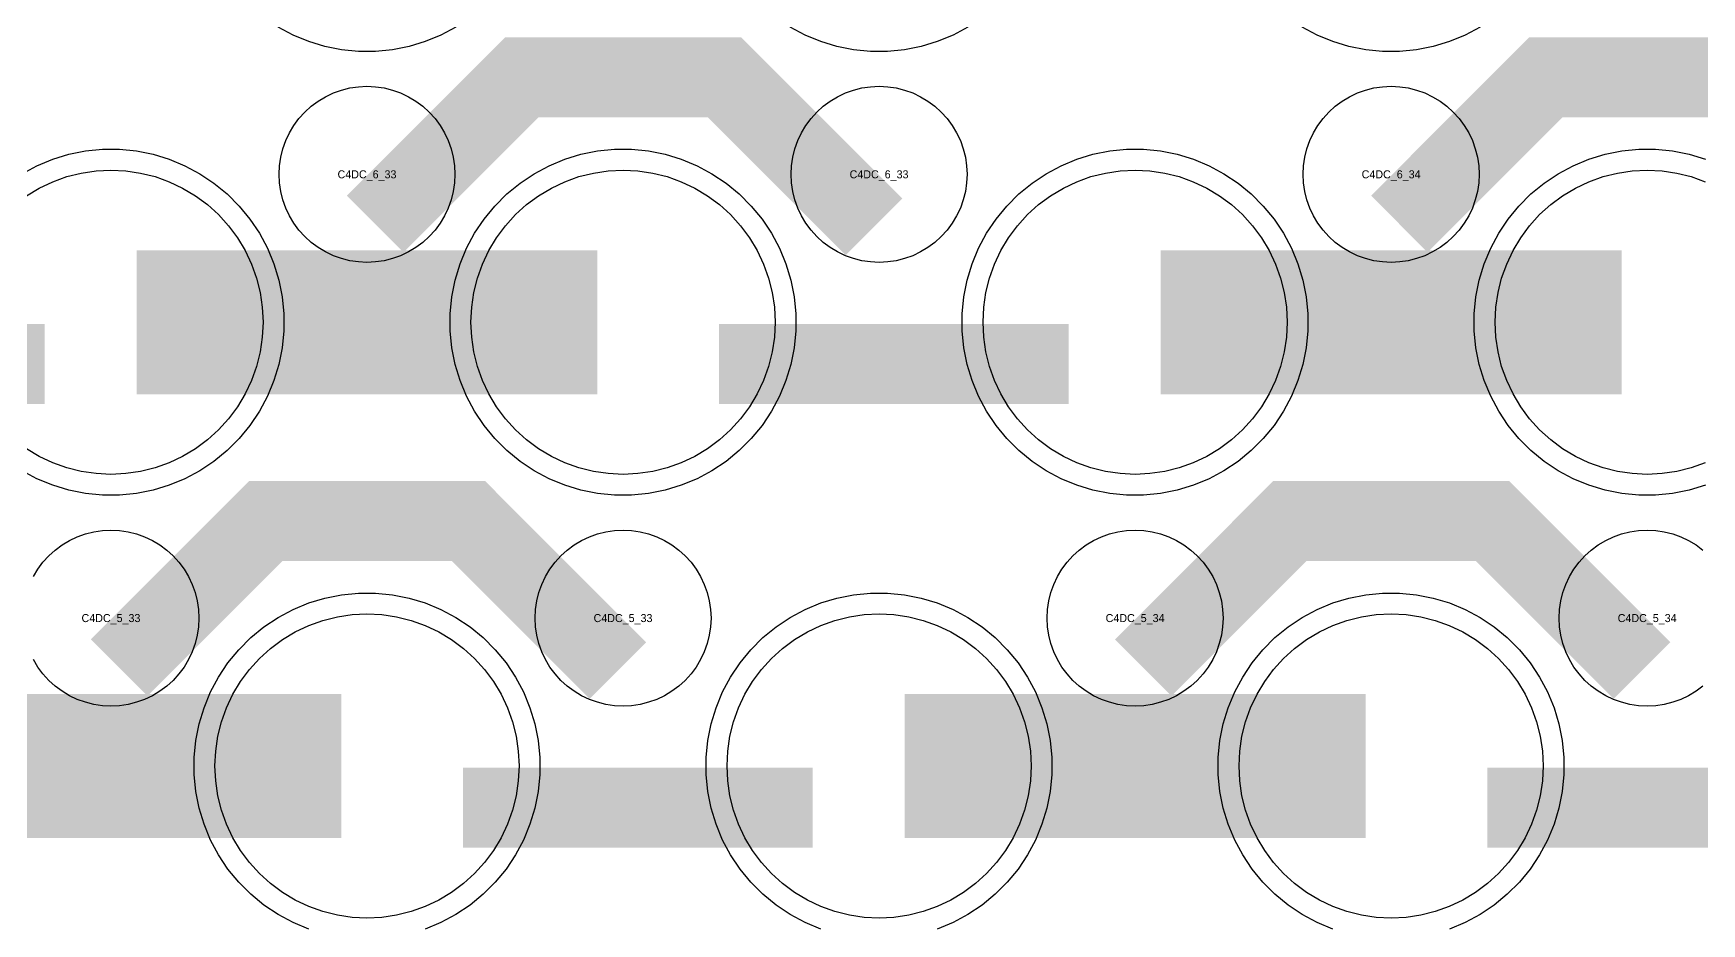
# Model space of a CAD drawing. Extents: x -11880 to 11880, y -14992 to 14992.
# Drawn here: x -1464 to -943, y -14196 to -13918 of the extents above; entities that cross this region are included whole.
import ezdxf
from ezdxf.enums import TextEntityAlignment as Align

# ---------------------------------------------------------------- set-up
doc = ezdxf.new("R2010")
doc.units = 0
doc.header["$MEASUREMENT"] = 0
for name, color, linetype in [('GDS_775_DT_237', 138, 'CONTINUOUS'), ('RDL1_FS', 34, 'CONTINUOUS'), ('RDL_BS', 160, 'CONTINUOUS')]:
    doc.layers.add(name, color=color, linetype=linetype)

msp = doc.modelspace()

# ---------------------------------------------------------------- linework, layer by layer
at = {"layer": 'RDL1_FS', "color": 241, "true_color": 0xf7abae}
for points in [[(-1466.395, -13968.678), (-1462.395, -13966.28), (-1458.181, -13964.288), (-1453.791, -13962.716), (-1449.268, -13961.584), (-1444.657, -13960.9), (-1440, -13960.671), (-1435.343, -13960.9), (-1430.732, -13961.584), (-1426.209, -13962.716), (-1421.819, -13964.288), (-1417.605, -13966.28), (-1413.605, -13968.678), (-1409.86, -13971.456), (-1406.406, -13974.586), (-1403.276, -13978.04), (-1400.498, -13981.785), (-1398.1, -13985.785), (-1396.108, -13989.999), (-1394.536, -13994.389), (-1393.404, -13998.912), (-1392.72, -14003.523), (-1392.491, -14008.18), (-1392.72, -14012.837), (-1393.404, -14017.448), (-1394.536, -14021.971), (-1396.108, -14026.361), (-1398.1, -14030.575), (-1400.498, -14034.575), (-1403.276, -14038.32), (-1406.406, -14041.774), (-1409.86, -14044.904), (-1413.605, -14047.682), (-1417.605, -14050.08), (-1421.819, -14052.072), (-1426.209, -14053.644), (-1430.732, -14054.776), (-1435.343, -14055.46), (-1440, -14055.689), (-1444.657, -14055.46), (-1449.268, -14054.776), (-1453.791, -14053.644), (-1458.181, -14052.072), (-1462.395, -14050.08), (-1466.395, -14047.682)], [(-941.819, -14052.072), (-946.209, -14053.644), (-950.732, -14054.776), (-955.343, -14055.46), (-960, -14055.689), (-964.657, -14055.46), (-969.268, -14054.776), (-973.791, -14053.644), (-978.181, -14052.072), (-982.395, -14050.08), (-986.395, -14047.682), (-990.14, -14044.904), (-993.594, -14041.774), (-996.724, -14038.32), (-999.502, -14034.575), (-1001.9, -14030.575), (-1003.892, -14026.361), (-1005.464, -14021.971), (-1006.596, -14017.448), (-1007.28, -14012.837), (-1007.509, -14008.18), (-1007.28, -14003.523), (-1006.596, -13998.912), (-1005.464, -13994.389), (-1003.892, -13989.999), (-1001.9, -13985.785), (-999.502, -13981.785), (-996.724, -13978.04), (-993.594, -13974.586), (-990.14, -13971.456), (-986.395, -13968.678), (-982.395, -13966.28), (-978.181, -13964.288), (-973.791, -13962.716), (-969.268, -13961.584), (-964.657, -13960.9), (-960, -13960.671), (-955.343, -13960.9), (-950.732, -13961.584), (-946.209, -13962.716), (-941.819, -13964.288)]]:
    msp.add_lwpolyline(points, dxfattribs=at)
for points in [[(-1280, -14055.689), (-1284.657, -14055.46), (-1289.268, -14054.776), (-1293.791, -14053.644), (-1298.181, -14052.072), (-1302.395, -14050.08), (-1306.395, -14047.682), (-1310.14, -14044.904), (-1313.594, -14041.774), (-1316.724, -14038.32), (-1319.502, -14034.575), (-1321.9, -14030.575), (-1323.892, -14026.361), (-1325.464, -14021.971), (-1326.596, -14017.448), (-1327.28, -14012.837), (-1327.509, -14008.18), (-1327.28, -14003.523), (-1326.596, -13998.912), (-1325.464, -13994.389), (-1323.892, -13989.999), (-1321.9, -13985.785), (-1319.502, -13981.785), (-1316.724, -13978.04), (-1313.594, -13974.586), (-1310.14, -13971.456), (-1306.395, -13968.678), (-1302.395, -13966.28), (-1298.181, -13964.288), (-1293.791, -13962.716), (-1289.268, -13961.584), (-1284.657, -13960.9), (-1280, -13960.671), (-1275.343, -13960.9), (-1270.732, -13961.584), (-1266.209, -13962.716), (-1261.819, -13964.288), (-1257.605, -13966.28), (-1253.605, -13968.678), (-1249.86, -13971.456), (-1246.406, -13974.586), (-1243.276, -13978.04), (-1240.498, -13981.785), (-1238.1, -13985.785), (-1236.108, -13989.999), (-1234.536, -13994.389), (-1233.404, -13998.912), (-1232.72, -14003.523), (-1232.491, -14008.18), (-1232.72, -14012.837), (-1233.404, -14017.448), (-1234.536, -14021.971), (-1236.108, -14026.361), (-1238.1, -14030.575), (-1240.498, -14034.575), (-1243.276, -14038.32), (-1246.406, -14041.774), (-1249.86, -14044.904), (-1253.605, -14047.682), (-1257.605, -14050.08), (-1261.819, -14052.072), (-1266.209, -14053.644), (-1270.732, -14054.776), (-1275.343, -14055.46)], [(-1120, -14055.689), (-1124.657, -14055.46), (-1129.268, -14054.776), (-1133.791, -14053.644), (-1138.181, -14052.072), (-1142.395, -14050.08), (-1146.395, -14047.682), (-1150.14, -14044.904), (-1153.594, -14041.774), (-1156.724, -14038.32), (-1159.502, -14034.575), (-1161.9, -14030.575), (-1163.892, -14026.361), (-1165.464, -14021.971), (-1166.596, -14017.448), (-1167.28, -14012.837), (-1167.509, -14008.18), (-1167.28, -14003.523), (-1166.596, -13998.912), (-1165.464, -13994.389), (-1163.892, -13989.999), (-1161.9, -13985.785), (-1159.502, -13981.785), (-1156.724, -13978.04), (-1153.594, -13974.586), (-1150.14, -13971.456), (-1146.395, -13968.678), (-1142.395, -13966.28), (-1138.181, -13964.288), (-1133.791, -13962.716), (-1129.268, -13961.584), (-1124.657, -13960.9), (-1120, -13960.671), (-1115.343, -13960.9), (-1110.732, -13961.584), (-1106.209, -13962.716), (-1101.819, -13964.288), (-1097.605, -13966.28), (-1093.605, -13968.678), (-1089.86, -13971.456), (-1086.406, -13974.586), (-1083.276, -13978.04), (-1080.498, -13981.785), (-1078.1, -13985.785), (-1076.108, -13989.999), (-1074.536, -13994.389), (-1073.404, -13998.912), (-1072.72, -14003.523), (-1072.491, -14008.18), (-1072.72, -14012.837), (-1073.404, -14017.448), (-1074.536, -14021.971), (-1076.108, -14026.361), (-1078.1, -14030.575), (-1080.498, -14034.575), (-1083.276, -14038.32), (-1086.406, -14041.774), (-1089.86, -14044.904), (-1093.605, -14047.682), (-1097.605, -14050.08), (-1101.819, -14052.072), (-1106.209, -14053.644), (-1110.732, -14054.776), (-1115.343, -14055.46)], [(-1360, -14194.254), (-1364.657, -14194.025), (-1369.268, -14193.341), (-1373.791, -14192.209), (-1378.181, -14190.637), (-1382.395, -14188.645), (-1386.395, -14186.247), (-1390.14, -14183.469), (-1393.594, -14180.339), (-1396.724, -14176.885), (-1399.502, -14173.14), (-1401.9, -14169.14), (-1403.892, -14164.926), (-1405.464, -14160.536), (-1406.596, -14156.013), (-1407.28, -14151.402), (-1407.509, -14146.745), (-1407.28, -14142.088), (-1406.596, -14137.477), (-1405.464, -14132.954), (-1403.892, -14128.564), (-1401.9, -14124.35), (-1399.502, -14120.35), (-1396.724, -14116.605), (-1393.594, -14113.151), (-1390.14, -14110.021), (-1386.395, -14107.243), (-1382.395, -14104.845), (-1378.181, -14102.853), (-1373.791, -14101.281), (-1369.268, -14100.149), (-1364.657, -14099.465), (-1360, -14099.236), (-1355.343, -14099.465), (-1350.732, -14100.149), (-1346.209, -14101.281), (-1341.819, -14102.853), (-1337.605, -14104.845), (-1333.605, -14107.243), (-1329.86, -14110.021), (-1326.406, -14113.151), (-1323.276, -14116.605), (-1320.498, -14120.35), (-1318.1, -14124.35), (-1316.108, -14128.564), (-1314.536, -14132.954), (-1313.404, -14137.477), (-1312.72, -14142.088), (-1312.491, -14146.745), (-1312.72, -14151.402), (-1313.404, -14156.013), (-1314.536, -14160.536), (-1316.108, -14164.926), (-1318.1, -14169.14), (-1320.498, -14173.14), (-1323.276, -14176.885), (-1326.406, -14180.339), (-1329.86, -14183.469), (-1333.605, -14186.247), (-1337.605, -14188.645), (-1341.819, -14190.637), (-1346.209, -14192.209), (-1350.732, -14193.341), (-1355.343, -14194.025)], [(-1200, -14194.254), (-1204.657, -14194.025), (-1209.268, -14193.341), (-1213.791, -14192.209), (-1218.181, -14190.637), (-1222.395, -14188.645), (-1226.395, -14186.247), (-1230.14, -14183.469), (-1233.594, -14180.339), (-1236.724, -14176.885), (-1239.502, -14173.14), (-1241.9, -14169.14), (-1243.892, -14164.926), (-1245.464, -14160.536), (-1246.596, -14156.013), (-1247.28, -14151.402), (-1247.509, -14146.745), (-1247.28, -14142.088), (-1246.596, -14137.477), (-1245.464, -14132.954), (-1243.892, -14128.564), (-1241.9, -14124.35), (-1239.502, -14120.35), (-1236.724, -14116.605), (-1233.594, -14113.151), (-1230.14, -14110.021), (-1226.395, -14107.243), (-1222.395, -14104.845), (-1218.181, -14102.853), (-1213.791, -14101.281), (-1209.268, -14100.149), (-1204.657, -14099.465), (-1200, -14099.236), (-1195.343, -14099.465), (-1190.732, -14100.149), (-1186.209, -14101.281), (-1181.819, -14102.853), (-1177.605, -14104.845), (-1173.605, -14107.243), (-1169.86, -14110.021), (-1166.406, -14113.151), (-1163.276, -14116.605), (-1160.498, -14120.35), (-1158.1, -14124.35), (-1156.108, -14128.564), (-1154.536, -14132.954), (-1153.404, -14137.477), (-1152.72, -14142.088), (-1152.491, -14146.745), (-1152.72, -14151.402), (-1153.404, -14156.013), (-1154.536, -14160.536), (-1156.108, -14164.926), (-1158.1, -14169.14), (-1160.498, -14173.14), (-1163.276, -14176.885), (-1166.406, -14180.339), (-1169.86, -14183.469), (-1173.605, -14186.247), (-1177.605, -14188.645), (-1181.819, -14190.637), (-1186.209, -14192.209), (-1190.732, -14193.341), (-1195.343, -14194.025)], [(-1040, -14194.254), (-1044.657, -14194.025), (-1049.268, -14193.341), (-1053.791, -14192.209), (-1058.181, -14190.637), (-1062.395, -14188.645), (-1066.395, -14186.247), (-1070.14, -14183.469), (-1073.594, -14180.339), (-1076.724, -14176.885), (-1079.502, -14173.14), (-1081.9, -14169.14), (-1083.892, -14164.926), (-1085.464, -14160.536), (-1086.596, -14156.013), (-1087.28, -14151.402), (-1087.509, -14146.745), (-1087.28, -14142.088), (-1086.596, -14137.477), (-1085.464, -14132.954), (-1083.892, -14128.564), (-1081.9, -14124.35), (-1079.502, -14120.35), (-1076.724, -14116.605), (-1073.594, -14113.151), (-1070.14, -14110.021), (-1066.395, -14107.243), (-1062.395, -14104.845), (-1058.181, -14102.853), (-1053.791, -14101.281), (-1049.268, -14100.149), (-1044.657, -14099.465), (-1040, -14099.236), (-1035.343, -14099.465), (-1030.732, -14100.149), (-1026.209, -14101.281), (-1021.819, -14102.853), (-1017.605, -14104.845), (-1013.605, -14107.243), (-1009.86, -14110.021), (-1006.406, -14113.151), (-1003.276, -14116.605), (-1000.498, -14120.35), (-998.1, -14124.35), (-996.108, -14128.564), (-994.536, -14132.954), (-993.404, -14137.477), (-992.72, -14142.088), (-992.491, -14146.745), (-992.72, -14151.402), (-993.404, -14156.013), (-994.536, -14160.536), (-996.108, -14164.926), (-998.1, -14169.14), (-1000.498, -14173.14), (-1003.276, -14176.885), (-1006.406, -14180.339), (-1009.86, -14183.469), (-1013.605, -14186.247), (-1017.605, -14188.645), (-1021.819, -14190.637), (-1026.209, -14192.209), (-1030.732, -14193.341), (-1035.343, -14194.025)]]:
    msp.add_lwpolyline(points, close=True, dxfattribs=at)
for points in [[(-1431.998, -14008.18, 45, 45, 0), (-1359.998, -14008.18, 45, 45, 0)], [(-1359.998, -14008.18, 45, 45, 0), (-1287.998, -14008.18, 45, 45, 0)], [(-1111.998, -14008.18, 45, 45, 0), (-1039.998, -14008.18, 45, 45, 0)], [(-1039.998, -14008.18, 45, 45, 0), (-967.998, -14008.18, 45, 45, 0)], [(-1511.998, -14146.745, 45, 45, 0), (-1439.998, -14146.745, 45, 45, 0)], [(-1439.998, -14146.745, 45, 45, 0), (-1367.998, -14146.745, 45, 45, 0)], [(-1191.998, -14146.745, 45, 45, 0), (-1119.998, -14146.745, 45, 45, 0)], [(-1119.998, -14146.745, 45, 45, 0), (-1047.998, -14146.745, 45, 45, 0)]]:
    msp.add_lwpolyline(points, format="xyseb", dxfattribs=at)
at = {"layer": 'RDL_BS', "color": 241, "true_color": 0xf7abae}
for points in [[(-1332.223, -13915.998), (-1336.885, -13918.49), (-1341.795, -13920.521), (-1346.835, -13922.052), (-1352.062, -13923.098), (-1357.356, -13923.615), (-1362.644, -13923.615), (-1367.938, -13923.098), (-1373.165, -13922.052), (-1378.205, -13920.521), (-1383.115, -13918.49), (-1387.777, -13915.998)], [(-1172.223, -13915.998), (-1176.885, -13918.49), (-1181.795, -13920.521), (-1186.835, -13922.052), (-1192.062, -13923.098), (-1197.356, -13923.615), (-1202.644, -13923.615), (-1207.938, -13923.098), (-1213.165, -13922.052), (-1218.205, -13920.521), (-1223.115, -13918.49), (-1227.777, -13915.998)], [(-1012.223, -13915.998), (-1016.885, -13918.49), (-1021.795, -13920.521), (-1026.835, -13922.052), (-1032.062, -13923.098), (-1037.356, -13923.615), (-1042.644, -13923.615), (-1047.938, -13923.098), (-1053.165, -13922.052), (-1058.205, -13920.521), (-1063.115, -13918.49), (-1067.777, -13915.998)], [(-1467.777, -13961.797), (-1463.115, -13959.305), (-1458.205, -13957.274), (-1453.165, -13955.743), (-1447.938, -13954.697), (-1442.644, -13954.18), (-1437.356, -13954.18), (-1432.062, -13954.697), (-1426.835, -13955.743), (-1421.795, -13957.274), (-1416.885, -13959.305), (-1412.223, -13961.797), (-1407.809, -13964.744), (-1403.708, -13968.106), (-1399.926, -13971.888), (-1396.564, -13975.989), (-1393.617, -13980.403), (-1391.125, -13985.065), (-1389.094, -13989.975), (-1387.563, -13995.015), (-1386.517, -14000.242), (-1386, -14005.536), (-1386, -14010.824), (-1386.517, -14016.118), (-1387.563, -14021.345), (-1389.094, -14026.385), (-1391.125, -14031.295), (-1393.617, -14035.957), (-1396.564, -14040.371), (-1399.926, -14044.472), (-1403.708, -14048.254), (-1407.809, -14051.616), (-1412.223, -14054.563), (-1416.885, -14057.055), (-1421.795, -14059.086), (-1426.835, -14060.617), (-1432.062, -14061.663), (-1437.356, -14062.18), (-1442.644, -14062.18), (-1447.938, -14061.663), (-1453.165, -14060.617), (-1458.205, -14059.086), (-1463.115, -14057.055), (-1467.777, -14054.563)], [(-941.795, -14059.086), (-946.835, -14060.617), (-952.062, -14061.663), (-957.356, -14062.18), (-962.644, -14062.18), (-967.938, -14061.663), (-973.165, -14060.617), (-978.205, -14059.086), (-983.115, -14057.055), (-987.777, -14054.563), (-992.191, -14051.616), (-996.292, -14048.254), (-1000.074, -14044.472), (-1003.436, -14040.371), (-1006.383, -14035.957), (-1008.875, -14031.295), (-1010.906, -14026.385), (-1012.437, -14021.345), (-1013.483, -14016.118), (-1014, -14010.824), (-1014, -14005.536), (-1013.483, -14000.242), (-1012.437, -13995.015), (-1010.906, -13989.975), (-1008.875, -13985.065), (-1006.383, -13980.403), (-1003.436, -13975.989), (-1000.074, -13971.888), (-996.292, -13968.106), (-992.191, -13964.744), (-987.777, -13961.797), (-983.115, -13959.305), (-978.205, -13957.274), (-973.165, -13955.743), (-967.938, -13954.697), (-962.644, -13954.18), (-957.356, -13954.18), (-952.062, -13954.697), (-946.835, -13955.743), (-941.795, -13957.274)], [(-1378.205, -14197.651), (-1383.115, -14195.62), (-1387.777, -14193.128), (-1392.191, -14190.181), (-1396.292, -14186.819), (-1400.074, -14183.037), (-1403.436, -14178.936), (-1406.383, -14174.522), (-1408.875, -14169.86), (-1410.906, -14164.95), (-1412.437, -14159.91), (-1413.483, -14154.683), (-1414, -14149.389), (-1414, -14144.101), (-1413.483, -14138.807), (-1412.437, -14133.58), (-1410.906, -14128.54), (-1408.875, -14123.63), (-1406.383, -14118.968), (-1403.436, -14114.554), (-1400.074, -14110.453), (-1396.292, -14106.671), (-1392.191, -14103.309), (-1387.777, -14100.362), (-1383.115, -14097.87), (-1378.205, -14095.839), (-1373.165, -14094.308), (-1367.938, -14093.262), (-1362.644, -14092.745), (-1357.356, -14092.745), (-1352.062, -14093.262), (-1346.835, -14094.308), (-1341.795, -14095.839), (-1336.885, -14097.87), (-1332.223, -14100.362), (-1327.809, -14103.309), (-1323.708, -14106.671), (-1319.926, -14110.453), (-1316.564, -14114.554), (-1313.617, -14118.968), (-1311.125, -14123.63), (-1309.094, -14128.54), (-1307.563, -14133.58), (-1306.517, -14138.807), (-1306, -14144.101), (-1306, -14149.389), (-1306.517, -14154.683), (-1307.563, -14159.91), (-1309.094, -14164.95), (-1311.125, -14169.86), (-1313.617, -14174.522), (-1316.564, -14178.936), (-1319.926, -14183.037), (-1323.708, -14186.819), (-1327.809, -14190.181), (-1332.223, -14193.128), (-1336.885, -14195.62), (-1341.795, -14197.651)], [(-1218.205, -14197.651), (-1223.115, -14195.62), (-1227.777, -14193.128), (-1232.191, -14190.181), (-1236.292, -14186.819), (-1240.074, -14183.037), (-1243.436, -14178.936), (-1246.383, -14174.522), (-1248.875, -14169.86), (-1250.906, -14164.95), (-1252.437, -14159.91), (-1253.483, -14154.683), (-1254, -14149.389), (-1254, -14144.101), (-1253.483, -14138.807), (-1252.437, -14133.58), (-1250.906, -14128.54), (-1248.875, -14123.63), (-1246.383, -14118.968), (-1243.436, -14114.554), (-1240.074, -14110.453), (-1236.292, -14106.671), (-1232.191, -14103.309), (-1227.777, -14100.362), (-1223.115, -14097.87), (-1218.205, -14095.839), (-1213.165, -14094.308), (-1207.938, -14093.262), (-1202.644, -14092.745), (-1197.356, -14092.745), (-1192.062, -14093.262), (-1186.835, -14094.308), (-1181.795, -14095.839), (-1176.885, -14097.87), (-1172.223, -14100.362), (-1167.809, -14103.309), (-1163.708, -14106.671), (-1159.926, -14110.453), (-1156.564, -14114.554), (-1153.617, -14118.968), (-1151.125, -14123.63), (-1149.094, -14128.54), (-1147.563, -14133.58), (-1146.517, -14138.807), (-1146, -14144.101), (-1146, -14149.389), (-1146.517, -14154.683), (-1147.563, -14159.91), (-1149.094, -14164.95), (-1151.125, -14169.86), (-1153.617, -14174.522), (-1156.564, -14178.936), (-1159.926, -14183.037), (-1163.708, -14186.819), (-1167.809, -14190.181), (-1172.223, -14193.128), (-1176.885, -14195.62), (-1181.795, -14197.651)], [(-1058.205, -14197.651), (-1063.115, -14195.62), (-1067.777, -14193.128), (-1072.191, -14190.181), (-1076.292, -14186.819), (-1080.074, -14183.037), (-1083.436, -14178.936), (-1086.383, -14174.522), (-1088.875, -14169.86), (-1090.906, -14164.95), (-1092.437, -14159.91), (-1093.483, -14154.683), (-1094, -14149.389), (-1094, -14144.101), (-1093.483, -14138.807), (-1092.437, -14133.58), (-1090.906, -14128.54), (-1088.875, -14123.63), (-1086.383, -14118.968), (-1083.436, -14114.554), (-1080.074, -14110.453), (-1076.292, -14106.671), (-1072.191, -14103.309), (-1067.777, -14100.362), (-1063.115, -14097.87), (-1058.205, -14095.839), (-1053.165, -14094.308), (-1047.938, -14093.262), (-1042.644, -14092.745), (-1037.356, -14092.745), (-1032.062, -14093.262), (-1026.835, -14094.308), (-1021.795, -14095.839), (-1016.885, -14097.87), (-1012.223, -14100.362), (-1007.809, -14103.309), (-1003.708, -14106.671), (-999.926, -14110.453), (-996.564, -14114.554), (-993.617, -14118.968), (-991.125, -14123.63), (-989.094, -14128.54), (-987.563, -14133.58), (-986.517, -14138.807), (-986, -14144.101), (-986, -14149.389), (-986.517, -14154.683), (-987.563, -14159.91), (-989.094, -14164.95), (-991.125, -14169.86), (-993.617, -14174.522), (-996.564, -14178.936), (-999.926, -14183.037), (-1003.708, -14186.819), (-1007.809, -14190.181), (-1012.223, -14193.128), (-1016.885, -14195.62), (-1021.795, -14197.651)]]:
    msp.add_lwpolyline(points, dxfattribs=at)
at = {"layer": 'RDL_BS'}
for points in [[(-1357.438, -13977.494, 25, 25, 0), (-1311.623, -13931.679, 25, 25, 0), (-1278.07, -13931.679, 25, 25, 0)], [(-1201.599, -13978.393, 25, 25, 0), (-1248.313, -13931.679, 25, 25, 0), (-1278.071, -13931.679, 25, 25, 0)], [(-1037.438, -13977.494, 25, 25, 0), (-991.623, -13931.679, 25, 25, 0), (-958.07, -13931.679, 25, 25, 0)], [(-881.599, -13978.393, 25, 25, 0), (-928.313, -13931.679, 25, 25, 0), (-958.071, -13931.679, 25, 25, 0)], [(-1437.438, -14116.059, 25, 25, 0), (-1391.623, -14070.244, 25, 25, 0), (-1358.07, -14070.244, 25, 25, 0)], [(-1281.599, -14116.958, 25, 25, 0), (-1328.313, -14070.244, 25, 25, 0), (-1358.071, -14070.244, 25, 25, 0)], [(-1117.438, -14116.059, 25, 25, 0), (-1071.623, -14070.244, 25, 25, 0), (-1038.07, -14070.244, 25, 25, 0)], [(-961.599, -14116.958, 25, 25, 0), (-1008.313, -14070.244, 25, 25, 0), (-1038.071, -14070.244, 25, 25, 0)]]:
    msp.add_lwpolyline(points, format="xyseb", dxfattribs=at)
for points in [[(-1360, -13989.486), (-1362.693, -13989.354), (-1365.365, -13988.958), (-1367.984, -13988.301), (-1370.519, -13987.394), (-1372.956, -13986.242), (-1375.28, -13984.849), (-1377.443, -13983.246), (-1379.442, -13981.434), (-1381.254, -13979.435), (-1382.857, -13977.272), (-1384.25, -13974.948), (-1385.402, -13972.511), (-1386.309, -13969.976), (-1386.966, -13967.357), (-1387.362, -13964.685), (-1387.494, -13961.992), (-1387.362, -13959.299), (-1386.966, -13956.627), (-1386.309, -13954.008), (-1385.402, -13951.473), (-1384.25, -13949.036), (-1382.857, -13946.712), (-1381.254, -13944.549), (-1379.442, -13942.55), (-1377.443, -13940.738), (-1375.28, -13939.135), (-1372.956, -13937.742), (-1370.519, -13936.59), (-1367.984, -13935.683), (-1365.365, -13935.026), (-1362.693, -13934.63), (-1360, -13934.498), (-1357.307, -13934.63), (-1354.635, -13935.026), (-1352.016, -13935.683), (-1349.481, -13936.59), (-1347.044, -13937.742), (-1344.72, -13939.135), (-1342.557, -13940.738), (-1340.558, -13942.55), (-1338.746, -13944.549), (-1337.143, -13946.712), (-1335.75, -13949.036), (-1334.598, -13951.473), (-1333.691, -13954.008), (-1333.034, -13956.627), (-1332.638, -13959.299), (-1332.506, -13961.992), (-1332.638, -13964.685), (-1333.034, -13967.357), (-1333.691, -13969.976), (-1334.598, -13972.511), (-1335.75, -13974.948), (-1337.143, -13977.272), (-1338.746, -13979.435), (-1340.558, -13981.434), (-1342.557, -13983.246), (-1344.72, -13984.849), (-1347.044, -13986.242), (-1349.481, -13987.394), (-1352.016, -13988.301), (-1354.635, -13988.958), (-1357.307, -13989.354)], [(-1200, -13989.486), (-1202.693, -13989.354), (-1205.365, -13988.958), (-1207.984, -13988.301), (-1210.519, -13987.394), (-1212.956, -13986.242), (-1215.28, -13984.849), (-1217.443, -13983.246), (-1219.442, -13981.434), (-1221.254, -13979.435), (-1222.857, -13977.272), (-1224.25, -13974.948), (-1225.402, -13972.511), (-1226.309, -13969.976), (-1226.966, -13967.357), (-1227.362, -13964.685), (-1227.494, -13961.992), (-1227.362, -13959.299), (-1226.966, -13956.627), (-1226.309, -13954.008), (-1225.402, -13951.473), (-1224.25, -13949.036), (-1222.857, -13946.712), (-1221.254, -13944.549), (-1219.442, -13942.55), (-1217.443, -13940.738), (-1215.28, -13939.135), (-1212.956, -13937.742), (-1210.519, -13936.59), (-1207.984, -13935.683), (-1205.365, -13935.026), (-1202.693, -13934.63), (-1200, -13934.498), (-1197.307, -13934.63), (-1194.635, -13935.026), (-1192.016, -13935.683), (-1189.481, -13936.59), (-1187.044, -13937.742), (-1184.72, -13939.135), (-1182.557, -13940.738), (-1180.558, -13942.55), (-1178.746, -13944.549), (-1177.143, -13946.712), (-1175.75, -13949.036), (-1174.598, -13951.473), (-1173.691, -13954.008), (-1173.034, -13956.627), (-1172.638, -13959.299), (-1172.506, -13961.992), (-1172.638, -13964.685), (-1173.034, -13967.357), (-1173.691, -13969.976), (-1174.598, -13972.511), (-1175.75, -13974.948), (-1177.143, -13977.272), (-1178.746, -13979.435), (-1180.558, -13981.434), (-1182.557, -13983.246), (-1184.72, -13984.849), (-1187.044, -13986.242), (-1189.481, -13987.394), (-1192.016, -13988.301), (-1194.635, -13988.958), (-1197.307, -13989.354)], [(-1040, -13989.486), (-1042.693, -13989.354), (-1045.365, -13988.958), (-1047.984, -13988.301), (-1050.519, -13987.394), (-1052.956, -13986.242), (-1055.28, -13984.849), (-1057.443, -13983.246), (-1059.442, -13981.434), (-1061.254, -13979.435), (-1062.857, -13977.272), (-1064.25, -13974.948), (-1065.402, -13972.511), (-1066.309, -13969.976), (-1066.966, -13967.357), (-1067.362, -13964.685), (-1067.494, -13961.992), (-1067.362, -13959.299), (-1066.966, -13956.627), (-1066.309, -13954.008), (-1065.402, -13951.473), (-1064.25, -13949.036), (-1062.857, -13946.712), (-1061.254, -13944.549), (-1059.442, -13942.55), (-1057.443, -13940.738), (-1055.28, -13939.135), (-1052.956, -13937.742), (-1050.519, -13936.59), (-1047.984, -13935.683), (-1045.365, -13935.026), (-1042.693, -13934.63), (-1040, -13934.498), (-1037.307, -13934.63), (-1034.635, -13935.026), (-1032.016, -13935.683), (-1029.481, -13936.59), (-1027.044, -13937.742), (-1024.72, -13939.135), (-1022.557, -13940.738), (-1020.558, -13942.55), (-1018.746, -13944.549), (-1017.143, -13946.712), (-1015.75, -13949.036), (-1014.598, -13951.473), (-1013.691, -13954.008), (-1013.034, -13956.627), (-1012.638, -13959.299), (-1012.506, -13961.992), (-1012.638, -13964.685), (-1013.034, -13967.357), (-1013.691, -13969.976), (-1014.598, -13972.511), (-1015.75, -13974.948), (-1017.143, -13977.272), (-1018.746, -13979.435), (-1020.558, -13981.434), (-1022.557, -13983.246), (-1024.72, -13984.849), (-1027.044, -13986.242), (-1029.481, -13987.394), (-1032.016, -13988.301), (-1034.635, -13988.958), (-1037.307, -13989.354)], [(-1280, -14128.051), (-1282.693, -14127.919), (-1285.365, -14127.523), (-1287.984, -14126.866), (-1290.519, -14125.959), (-1292.956, -14124.807), (-1295.28, -14123.414), (-1297.443, -14121.811), (-1299.442, -14119.999), (-1301.254, -14118), (-1302.857, -14115.837), (-1304.25, -14113.513), (-1305.402, -14111.076), (-1306.309, -14108.541), (-1306.966, -14105.922), (-1307.362, -14103.25), (-1307.494, -14100.557), (-1307.362, -14097.864), (-1306.966, -14095.192), (-1306.309, -14092.573), (-1305.402, -14090.038), (-1304.25, -14087.601), (-1302.857, -14085.277), (-1301.254, -14083.114), (-1299.442, -14081.115), (-1297.443, -14079.303), (-1295.28, -14077.7), (-1292.956, -14076.307), (-1290.519, -14075.155), (-1287.984, -14074.248), (-1285.365, -14073.591), (-1282.693, -14073.195), (-1280, -14073.063), (-1277.307, -14073.195), (-1274.635, -14073.591), (-1272.016, -14074.248), (-1269.481, -14075.155), (-1267.044, -14076.307), (-1264.72, -14077.7), (-1262.557, -14079.303), (-1260.558, -14081.115), (-1258.746, -14083.114), (-1257.143, -14085.277), (-1255.75, -14087.601), (-1254.598, -14090.038), (-1253.691, -14092.573), (-1253.034, -14095.192), (-1252.638, -14097.864), (-1252.506, -14100.557), (-1252.638, -14103.25), (-1253.034, -14105.922), (-1253.691, -14108.541), (-1254.598, -14111.076), (-1255.75, -14113.513), (-1257.143, -14115.837), (-1258.746, -14118), (-1260.558, -14119.999), (-1262.557, -14121.811), (-1264.72, -14123.414), (-1267.044, -14124.807), (-1269.481, -14125.959), (-1272.016, -14126.866), (-1274.635, -14127.523), (-1277.307, -14127.919)], [(-1120, -14128.051), (-1122.693, -14127.919), (-1125.365, -14127.523), (-1127.984, -14126.866), (-1130.519, -14125.959), (-1132.956, -14124.807), (-1135.28, -14123.414), (-1137.443, -14121.811), (-1139.442, -14119.999), (-1141.254, -14118), (-1142.857, -14115.837), (-1144.25, -14113.513), (-1145.402, -14111.076), (-1146.309, -14108.541), (-1146.966, -14105.922), (-1147.362, -14103.25), (-1147.494, -14100.557), (-1147.362, -14097.864), (-1146.966, -14095.192), (-1146.309, -14092.573), (-1145.402, -14090.038), (-1144.25, -14087.601), (-1142.857, -14085.277), (-1141.254, -14083.114), (-1139.442, -14081.115), (-1137.443, -14079.303), (-1135.28, -14077.7), (-1132.956, -14076.307), (-1130.519, -14075.155), (-1127.984, -14074.248), (-1125.365, -14073.591), (-1122.693, -14073.195), (-1120, -14073.063), (-1117.307, -14073.195), (-1114.635, -14073.591), (-1112.016, -14074.248), (-1109.481, -14075.155), (-1107.044, -14076.307), (-1104.72, -14077.7), (-1102.557, -14079.303), (-1100.558, -14081.115), (-1098.746, -14083.114), (-1097.143, -14085.277), (-1095.75, -14087.601), (-1094.598, -14090.038), (-1093.691, -14092.573), (-1093.034, -14095.192), (-1092.638, -14097.864), (-1092.506, -14100.557), (-1092.638, -14103.25), (-1093.034, -14105.922), (-1093.691, -14108.541), (-1094.598, -14111.076), (-1095.75, -14113.513), (-1097.143, -14115.837), (-1098.746, -14118), (-1100.558, -14119.999), (-1102.557, -14121.811), (-1104.72, -14123.414), (-1107.044, -14124.807), (-1109.481, -14125.959), (-1112.016, -14126.866), (-1114.635, -14127.523), (-1117.307, -14127.919)]]:
    msp.add_lwpolyline(points, close=True, dxfattribs=at)
at = {"layer": 'RDL_BS', "color": 241, "true_color": 0xf7abae}
for points in [[(-1282.644, -14062.18), (-1287.938, -14061.663), (-1293.165, -14060.617), (-1298.205, -14059.086), (-1303.115, -14057.055), (-1307.777, -14054.563), (-1312.191, -14051.616), (-1316.292, -14048.254), (-1320.074, -14044.472), (-1323.436, -14040.371), (-1326.383, -14035.957), (-1328.875, -14031.295), (-1330.906, -14026.385), (-1332.437, -14021.345), (-1333.483, -14016.118), (-1334, -14010.824), (-1334, -14005.536), (-1333.483, -14000.242), (-1332.437, -13995.015), (-1330.906, -13989.975), (-1328.875, -13985.065), (-1326.383, -13980.403), (-1323.436, -13975.989), (-1320.074, -13971.888), (-1316.292, -13968.106), (-1312.191, -13964.744), (-1307.777, -13961.797), (-1303.115, -13959.305), (-1298.205, -13957.274), (-1293.165, -13955.743), (-1287.938, -13954.697), (-1282.644, -13954.18), (-1277.356, -13954.18), (-1272.062, -13954.697), (-1266.835, -13955.743), (-1261.795, -13957.274), (-1256.885, -13959.305), (-1252.223, -13961.797), (-1247.809, -13964.744), (-1243.708, -13968.106), (-1239.926, -13971.888), (-1236.564, -13975.989), (-1233.617, -13980.403), (-1231.125, -13985.065), (-1229.094, -13989.975), (-1227.563, -13995.015), (-1226.517, -14000.242), (-1226, -14005.536), (-1226, -14010.824), (-1226.517, -14016.118), (-1227.563, -14021.345), (-1229.094, -14026.385), (-1231.125, -14031.295), (-1233.617, -14035.957), (-1236.564, -14040.371), (-1239.926, -14044.472), (-1243.708, -14048.254), (-1247.809, -14051.616), (-1252.223, -14054.563), (-1256.885, -14057.055), (-1261.795, -14059.086), (-1266.835, -14060.617), (-1272.062, -14061.663), (-1277.356, -14062.18)], [(-1122.644, -14062.18), (-1127.938, -14061.663), (-1133.165, -14060.617), (-1138.205, -14059.086), (-1143.115, -14057.055), (-1147.777, -14054.563), (-1152.191, -14051.616), (-1156.292, -14048.254), (-1160.074, -14044.472), (-1163.436, -14040.371), (-1166.383, -14035.957), (-1168.875, -14031.295), (-1170.906, -14026.385), (-1172.437, -14021.345), (-1173.483, -14016.118), (-1174, -14010.824), (-1174, -14005.536), (-1173.483, -14000.242), (-1172.437, -13995.015), (-1170.906, -13989.975), (-1168.875, -13985.065), (-1166.383, -13980.403), (-1163.436, -13975.989), (-1160.074, -13971.888), (-1156.292, -13968.106), (-1152.191, -13964.744), (-1147.777, -13961.797), (-1143.115, -13959.305), (-1138.205, -13957.274), (-1133.165, -13955.743), (-1127.938, -13954.697), (-1122.644, -13954.18), (-1117.356, -13954.18), (-1112.062, -13954.697), (-1106.835, -13955.743), (-1101.795, -13957.274), (-1096.885, -13959.305), (-1092.223, -13961.797), (-1087.809, -13964.744), (-1083.708, -13968.106), (-1079.926, -13971.888), (-1076.564, -13975.989), (-1073.617, -13980.403), (-1071.125, -13985.065), (-1069.094, -13989.975), (-1067.563, -13995.015), (-1066.517, -14000.242), (-1066, -14005.536), (-1066, -14010.824), (-1066.517, -14016.118), (-1067.563, -14021.345), (-1069.094, -14026.385), (-1071.125, -14031.295), (-1073.617, -14035.957), (-1076.564, -14040.371), (-1079.926, -14044.472), (-1083.708, -14048.254), (-1087.809, -14051.616), (-1092.223, -14054.563), (-1096.885, -14057.055), (-1101.795, -14059.086), (-1106.835, -14060.617), (-1112.062, -14061.663), (-1117.356, -14062.18)]]:
    msp.add_lwpolyline(points, close=True, dxfattribs=at)
for points in [[(-1569.984, -14021.193, 25, 25, 0), (-1460.719, -14021.193, 25, 25, 0)], [(-1249.984, -14021.193, 25, 25, 0), (-1140.719, -14021.193, 25, 25, 0)], [(-1329.984, -14159.758, 25, 25, 0), (-1220.719, -14159.758, 25, 25, 0)], [(-1009.984, -14159.758, 25, 25, 0), (-900.719, -14159.758, 25, 25, 0)]]:
    msp.add_lwpolyline(points, format="xyseb", dxfattribs=at)
at = {"layer": 'RDL_BS'}
for points in [[(-1464.25, -14087.601), (-1462.857, -14085.277), (-1461.254, -14083.114), (-1459.442, -14081.115), (-1457.443, -14079.303), (-1455.28, -14077.7), (-1452.956, -14076.307), (-1450.519, -14075.155), (-1447.984, -14074.248), (-1445.365, -14073.591), (-1442.693, -14073.195), (-1440, -14073.063), (-1437.307, -14073.195), (-1434.635, -14073.591), (-1432.016, -14074.248), (-1429.481, -14075.155), (-1427.044, -14076.307), (-1424.72, -14077.7), (-1422.557, -14079.303), (-1420.558, -14081.115), (-1418.746, -14083.114), (-1417.143, -14085.277), (-1415.75, -14087.601), (-1414.598, -14090.038), (-1413.691, -14092.573), (-1413.034, -14095.192), (-1412.638, -14097.864), (-1412.506, -14100.557), (-1412.638, -14103.25), (-1413.034, -14105.922), (-1413.691, -14108.541), (-1414.598, -14111.076), (-1415.75, -14113.513), (-1417.143, -14115.837), (-1418.746, -14118), (-1420.558, -14119.999), (-1422.557, -14121.811), (-1424.72, -14123.414), (-1427.044, -14124.807), (-1429.481, -14125.959), (-1432.016, -14126.866), (-1434.635, -14127.523), (-1437.307, -14127.919), (-1440, -14128.051), (-1442.693, -14127.919), (-1445.365, -14127.523), (-1447.984, -14126.866), (-1450.519, -14125.959), (-1452.956, -14124.807), (-1455.28, -14123.414), (-1457.443, -14121.811), (-1459.442, -14119.999), (-1461.254, -14118), (-1462.857, -14115.837), (-1464.25, -14113.513)], [(-942.557, -14121.811), (-944.72, -14123.414), (-947.044, -14124.807), (-949.481, -14125.959), (-952.016, -14126.866), (-954.635, -14127.523), (-957.307, -14127.919), (-960, -14128.051), (-962.693, -14127.919), (-965.365, -14127.523), (-967.984, -14126.866), (-970.519, -14125.959), (-972.956, -14124.807), (-975.28, -14123.414), (-977.443, -14121.811), (-979.442, -14119.999), (-981.254, -14118), (-982.857, -14115.837), (-984.25, -14113.513), (-985.402, -14111.076), (-986.309, -14108.541), (-986.966, -14105.922), (-987.362, -14103.25), (-987.494, -14100.557), (-987.362, -14097.864), (-986.966, -14095.192), (-986.309, -14092.573), (-985.402, -14090.038), (-984.25, -14087.601), (-982.857, -14085.277), (-981.254, -14083.114), (-979.442, -14081.115), (-977.443, -14079.303), (-975.28, -14077.7), (-972.956, -14076.307), (-970.519, -14075.155), (-967.984, -14074.248), (-965.365, -14073.591), (-962.693, -14073.195), (-960, -14073.063), (-957.307, -14073.195), (-954.635, -14073.591), (-952.016, -14074.248), (-949.481, -14075.155), (-947.044, -14076.307), (-944.72, -14077.7), (-942.557, -14079.303)]]:
    msp.add_lwpolyline(points, dxfattribs=at)

# ---------------------------------------------------------------- texts
at = {"layer": 'GDS_775_DT_237'}
for s, p in [('C4DC_6_33', (-1360, -13961.992)), ('C4DC_6_33', (-1360, -13961.992)), ('C4DC_6_33', (-1200, -13961.992)), ('C4DC_6_33', (-1200, -13961.992)), ('C4DC_6_34', (-1040, -13961.992)), ('C4DC_6_34', (-1040, -13961.992)), ('C4DC_5_33', (-1440, -14100.557)), ('C4DC_5_33', (-1440, -14100.557)), ('C4DC_5_33', (-1280, -14100.557)), ('C4DC_5_33', (-1280, -14100.557)), ('C4DC_5_34', (-1120, -14100.557)), ('C4DC_5_34', (-1120, -14100.557)), ('C4DC_5_34', (-960, -14100.557)), ('C4DC_5_34', (-960, -14100.557))]:
    msp.add_text(s, height=2.5, dxfattribs=at).set_placement(p, align=Align.MIDDLE_CENTER)

doc.saveas('drawing.dxf')
